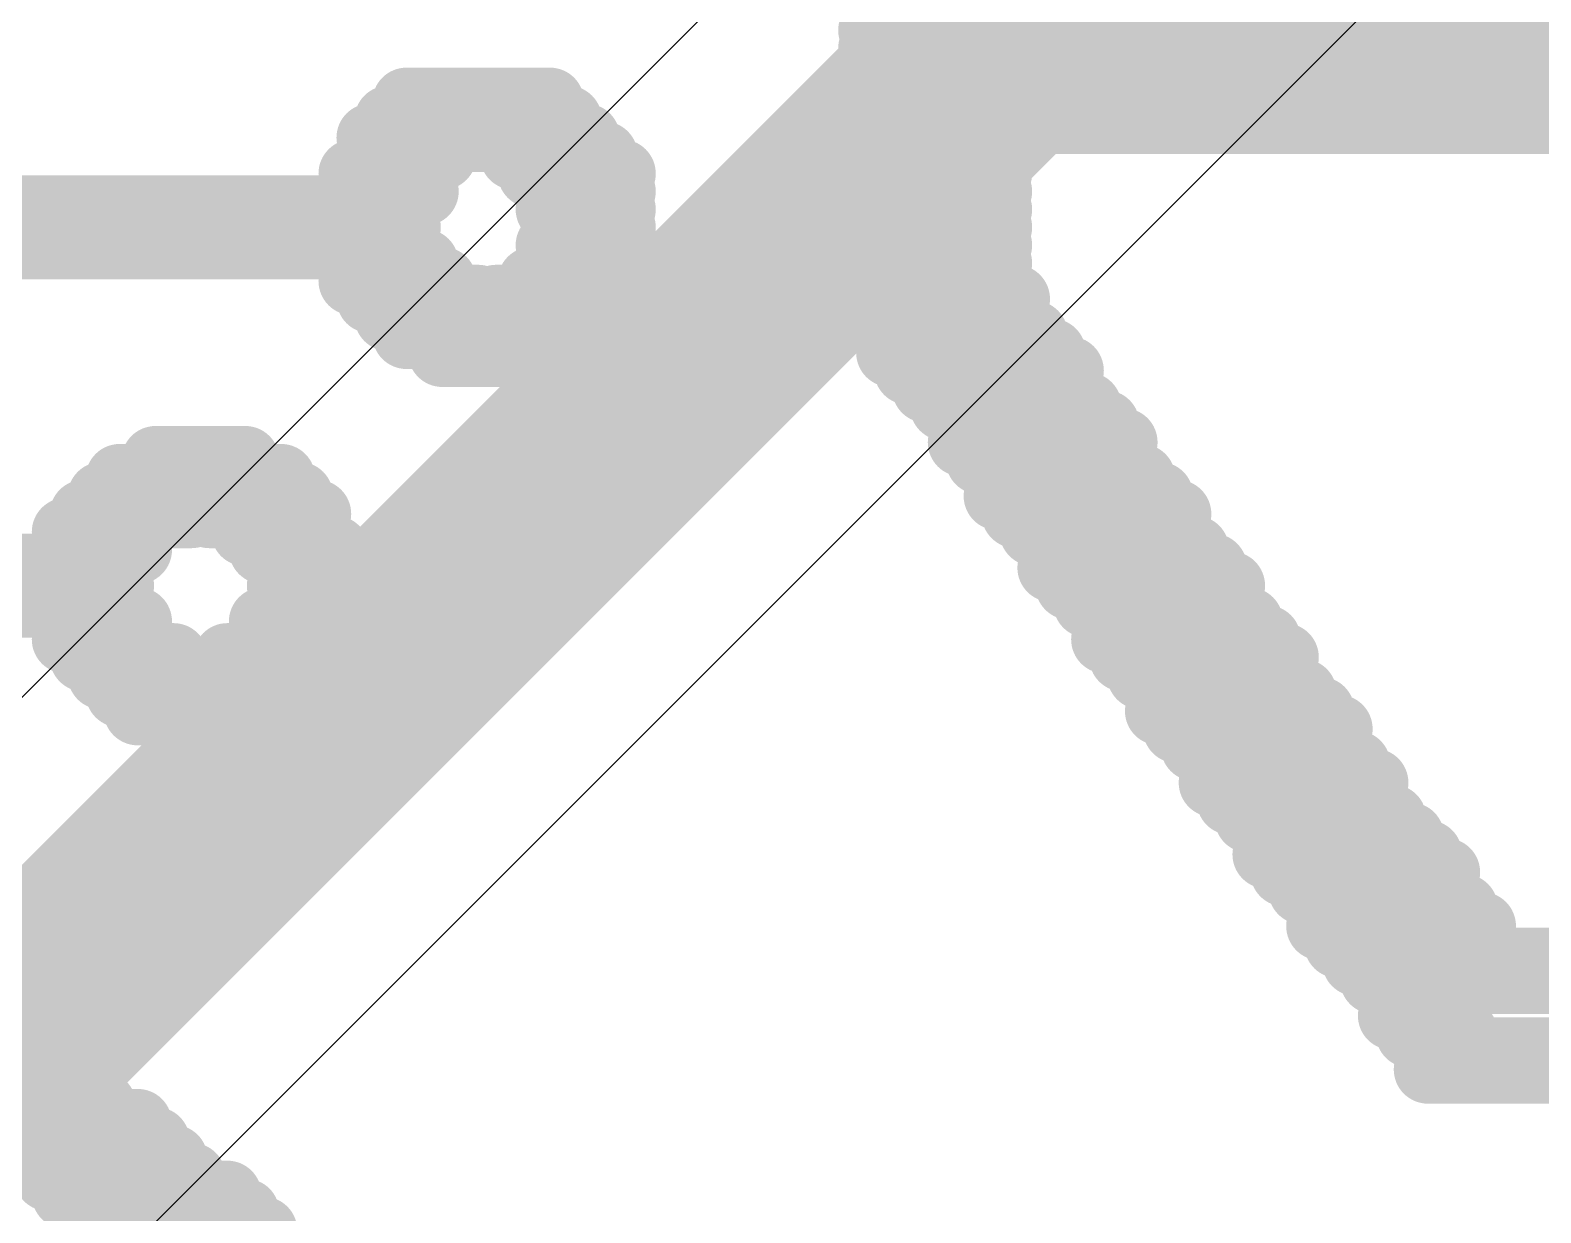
# Model space of a CAD drawing. Header units: inches. Extents: x -4 to 389, y 0 to 108.
# Drawn here: x 36.15 to 37.831, y 7.772 to 9.088 of the extents above; entities that cross this region are included whole.
import ezdxf

# ---------------------------------------------------------------- set-up
doc = ezdxf.new("R2010")
doc.units = ezdxf.units.IN
doc.layers.add('Bottom Overlay', color=54, linetype='Continuous')
doc.layers.add('Signal_1', color=16, linetype='Continuous')

msp = doc.modelspace()

# ---------------------------------------------------------------- linework, layer by layer
at = {"layer": 'Bottom Overlay'}
for points in [[(37.0876, 9.1077, 0.0762, 0.0762, 0), (37.1274, 9.1077, 0.0762, 0.0762, 0)], [(37.1673, 9.1077, 0.0762, 0.0762, 0), (38.0048, 9.1077, 0.0762, 0.0762, 0)], [(37.0876, 9.0877, 0.0762, 0.0762, 0), (37.1274, 9.0877, 0.0762, 0.0762, 0)], [(37.1673, 9.0877, 0.0762, 0.0762, 0), (38.0247, 9.0877, 0.0762, 0.0762, 0)], [(37.0876, 9.0678, 0.0762, 0.0762, 0), (37.1274, 9.0678, 0.0762, 0.0762, 0)], [(37.1673, 9.0678, 0.0762, 0.0762, 0), (38.0247, 9.0678, 0.0762, 0.0762, 0)], [(37.0876, 9.0479, 0.0762, 0.0762, 0), (37.1274, 9.0479, 0.0762, 0.0762, 0)], [(37.0876, 9.0279, 0.0762, 0.0762, 0), (37.1274, 9.0279, 0.0762, 0.0762, 0)], [(36.5691, 9.008, 0.0762, 0.0762, 0), (36.7286, 9.008, 0.0762, 0.0762, 0)], [(37.0876, 9.008, 0.0762, 0.0762, 0), (37.1274, 9.008, 0.0762, 0.0762, 0)], [(37.1873, 9.008, 0.0762, 0.0762, 0), (37.9649, 9.008, 0.0762, 0.0762, 0)], [(36.5492, 8.988, 0.0762, 0.0762, 0), (36.7486, 8.988, 0.0762, 0.0762, 0)], [(37.0876, 8.988, 0.0762, 0.0762, 0), (37.1274, 8.988, 0.0762, 0.0762, 0)], [(37.1873, 8.988, 0.0762, 0.0762, 0), (37.9649, 8.988, 0.0762, 0.0762, 0)], [(36.5292, 8.9681, 0.0762, 0.0762, 0), (36.7685, 8.9681, 0.0762, 0.0762, 0)], [(37.0876, 8.9681, 0.0762, 0.0762, 0), (37.1274, 8.9681, 0.0762, 0.0762, 0)], [(37.1873, 8.9681, 0.0762, 0.0762, 0), (37.2271, 8.9681, 0.0762, 0.0762, 0)], [(36.5292, 8.9482, 0.0762, 0.0762, 0), (36.609, 8.9482, 0.0762, 0.0762, 0)], [(36.6888, 8.9482, 0.0762, 0.0762, 0), (36.7885, 8.9482, 0.0762, 0.0762, 0)], [(37.0876, 8.9482, 0.0762, 0.0762, 0), (37.1274, 8.9482, 0.0762, 0.0762, 0)], [(37.1873, 8.9482, 0.0762, 0.0762, 0), (37.2271, 8.9482, 0.0762, 0.0762, 0)], [(36.5093, 8.9282, 0.0762, 0.0762, 0), (36.5891, 8.9282, 0.0762, 0.0762, 0)], [(36.7087, 8.9282, 0.0762, 0.0762, 0), (36.8084, 8.9282, 0.0762, 0.0762, 0)], [(37.0876, 8.9282, 0.0762, 0.0762, 0), (37.1274, 8.9282, 0.0762, 0.0762, 0)], [(37.1873, 8.9282, 0.0762, 0.0762, 0), (37.2271, 8.9282, 0.0762, 0.0762, 0)], [(36.5093, 8.9083, 0.0762, 0.0762, 0), (36.5891, 8.9083, 0.0762, 0.0762, 0)], [(36.7286, 8.9083, 0.0762, 0.0762, 0), (36.8084, 8.9083, 0.0762, 0.0762, 0)], [(37.0876, 8.9083, 0.0762, 0.0762, 0), (37.1274, 8.9083, 0.0762, 0.0762, 0)], [(37.1873, 8.9083, 0.0762, 0.0762, 0), (37.2271, 8.9083, 0.0762, 0.0762, 0)], [(35.4923, 8.8883, 0.0762, 0.0762, 0), (36.5691, 8.8883, 0.0762, 0.0762, 0)], [(36.7286, 8.8883, 0.0762, 0.0762, 0), (36.8084, 8.8883, 0.0762, 0.0762, 0)], [(37.0876, 8.8883, 0.0762, 0.0762, 0), (37.1274, 8.8883, 0.0762, 0.0762, 0)], [(37.1873, 8.8883, 0.0762, 0.0762, 0), (37.2271, 8.8883, 0.0762, 0.0762, 0)], [(35.4923, 8.8684, 0.0762, 0.0762, 0), (36.5691, 8.8684, 0.0762, 0.0762, 0)], [(36.7486, 8.8684, 0.0762, 0.0762, 0), (36.8084, 8.8684, 0.0762, 0.0762, 0)], [(37.0876, 8.8684, 0.0762, 0.0762, 0), (37.1274, 8.8684, 0.0762, 0.0762, 0)], [(37.1873, 8.8684, 0.0762, 0.0762, 0), (37.2271, 8.8684, 0.0762, 0.0762, 0)], [(35.4923, 8.8485, 0.0762, 0.0762, 0), (36.5691, 8.8485, 0.0762, 0.0762, 0)], [(36.7286, 8.8485, 0.0762, 0.0762, 0), (36.8084, 8.8485, 0.0762, 0.0762, 0)], [(37.0876, 8.8485, 0.0762, 0.0762, 0), (37.1274, 8.8485, 0.0762, 0.0762, 0)], [(37.1873, 8.8485, 0.0762, 0.0762, 0), (37.2271, 8.8485, 0.0762, 0.0762, 0)], [(36.5093, 8.8285, 0.0762, 0.0762, 0), (36.5891, 8.8285, 0.0762, 0.0762, 0)], [(36.7286, 8.8285, 0.0762, 0.0762, 0), (36.8084, 8.8285, 0.0762, 0.0762, 0)], [(37.0876, 8.8285, 0.0762, 0.0762, 0), (37.1274, 8.8285, 0.0762, 0.0762, 0)], [(37.1873, 8.8285, 0.0762, 0.0762, 0), (37.2271, 8.8285, 0.0762, 0.0762, 0)], [(36.5093, 8.8086, 0.0762, 0.0762, 0), (36.609, 8.8086, 0.0762, 0.0762, 0)], [(36.7087, 8.8086, 0.0762, 0.0762, 0), (36.7885, 8.8086, 0.0762, 0.0762, 0)], [(37.0876, 8.8086, 0.0762, 0.0762, 0), (37.1274, 8.8086, 0.0762, 0.0762, 0)], [(37.1873, 8.8086, 0.0762, 0.0762, 0), (37.2271, 8.8086, 0.0762, 0.0762, 0)], [(36.5292, 8.7886, 0.0762, 0.0762, 0), (36.6489, 8.7886, 0.0762, 0.0762, 0)], [(36.6688, 8.7886, 0.0762, 0.0762, 0), (36.7885, 8.7886, 0.0762, 0.0762, 0)], [(37.0876, 8.7886, 0.0762, 0.0762, 0), (37.1274, 8.7886, 0.0762, 0.0762, 0)], [(37.1873, 8.7886, 0.0762, 0.0762, 0), (37.2471, 8.7886, 0.0762, 0.0762, 0)], [(36.5492, 8.7687, 0.0762, 0.0762, 0), (36.7685, 8.7687, 0.0762, 0.0762, 0)], [(37.0876, 8.7687, 0.0762, 0.0762, 0), (37.1474, 8.7687, 0.0762, 0.0762, 0)], [(37.1873, 8.7687, 0.0762, 0.0762, 0), (37.2471, 8.7687, 0.0762, 0.0762, 0)], [(36.5691, 8.7488, 0.0762, 0.0762, 0), (36.7486, 8.7488, 0.0762, 0.0762, 0)], [(37.1075, 8.7488, 0.0762, 0.0762, 0), (37.1673, 8.7488, 0.0762, 0.0762, 0)], [(37.2072, 8.7488, 0.0762, 0.0762, 0), (37.267, 8.7488, 0.0762, 0.0762, 0)], [(36.609, 8.7288, 0.0762, 0.0762, 0), (36.7087, 8.7288, 0.0762, 0.0762, 0)], [(37.1075, 8.7288, 0.0762, 0.0762, 0), (37.1673, 8.7288, 0.0762, 0.0762, 0)], [(37.2271, 8.7288, 0.0762, 0.0762, 0), (37.287, 8.7288, 0.0762, 0.0762, 0)], [(37.1274, 8.7089, 0.0762, 0.0762, 0), (37.1873, 8.7089, 0.0762, 0.0762, 0)], [(37.2471, 8.7089, 0.0762, 0.0762, 0), (37.3069, 8.7089, 0.0762, 0.0762, 0)], [(37.1474, 8.6889, 0.0762, 0.0762, 0), (37.2072, 8.6889, 0.0762, 0.0762, 0)], [(37.2471, 8.6889, 0.0762, 0.0762, 0), (37.3069, 8.6889, 0.0762, 0.0762, 0)], [(37.1673, 8.669, 0.0762, 0.0762, 0), (37.2271, 8.669, 0.0762, 0.0762, 0)], [(37.267, 8.669, 0.0762, 0.0762, 0), (37.3268, 8.669, 0.0762, 0.0762, 0)], [(37.1873, 8.6491, 0.0762, 0.0762, 0), (37.2271, 8.6491, 0.0762, 0.0762, 0)], [(37.287, 8.6491, 0.0762, 0.0762, 0), (37.3468, 8.6491, 0.0762, 0.0762, 0)], [(37.1873, 8.6291, 0.0762, 0.0762, 0), (37.2471, 8.6291, 0.0762, 0.0762, 0)], [(37.3069, 8.6291, 0.0762, 0.0762, 0), (37.3667, 8.6291, 0.0762, 0.0762, 0)], [(36.29, 8.6092, 0.0762, 0.0762, 0), (36.3897, 8.6092, 0.0762, 0.0762, 0)], [(37.2072, 8.6092, 0.0762, 0.0762, 0), (37.267, 8.6092, 0.0762, 0.0762, 0)], [(37.3268, 8.6092, 0.0762, 0.0762, 0), (37.3667, 8.6092, 0.0762, 0.0762, 0)], [(36.2501, 8.5892, 0.0762, 0.0762, 0), (36.4295, 8.5892, 0.0762, 0.0762, 0)], [(37.2271, 8.5892, 0.0762, 0.0762, 0), (37.287, 8.5892, 0.0762, 0.0762, 0)], [(37.3268, 8.5892, 0.0762, 0.0762, 0), (37.3867, 8.5892, 0.0762, 0.0762, 0)], [(36.2301, 8.5693, 0.0762, 0.0762, 0), (36.4495, 8.5693, 0.0762, 0.0762, 0)], [(37.2271, 8.5693, 0.0762, 0.0762, 0), (37.287, 8.5693, 0.0762, 0.0762, 0)], [(37.3468, 8.5693, 0.0762, 0.0762, 0), (37.4066, 8.5693, 0.0762, 0.0762, 0)], [(36.2102, 8.5494, 0.0762, 0.0762, 0), (36.3298, 8.5494, 0.0762, 0.0762, 0)], [(36.3498, 8.5494, 0.0762, 0.0762, 0), (36.4694, 8.5494, 0.0762, 0.0762, 0)], [(37.2471, 8.5494, 0.0762, 0.0762, 0), (37.3069, 8.5494, 0.0762, 0.0762, 0)], [(37.3667, 8.5494, 0.0762, 0.0762, 0), (37.4265, 8.5494, 0.0762, 0.0762, 0)], [(36.1903, 8.5294, 0.0762, 0.0762, 0), (36.27, 8.5294, 0.0762, 0.0762, 0)], [(36.3897, 8.5294, 0.0762, 0.0762, 0), (36.4694, 8.5294, 0.0762, 0.0762, 0)], [(37.267, 8.5294, 0.0762, 0.0762, 0), (37.3268, 8.5294, 0.0762, 0.0762, 0)], [(37.3667, 8.5294, 0.0762, 0.0762, 0), (37.4265, 8.5294, 0.0762, 0.0762, 0)], [(36.1903, 8.5095, 0.0762, 0.0762, 0), (36.27, 8.5095, 0.0762, 0.0762, 0)], [(36.4096, 8.5095, 0.0762, 0.0762, 0), (36.4894, 8.5095, 0.0762, 0.0762, 0)], [(37.287, 8.5095, 0.0762, 0.0762, 0), (37.3468, 8.5095, 0.0762, 0.0762, 0)], [(37.3867, 8.5095, 0.0762, 0.0762, 0), (37.4465, 8.5095, 0.0762, 0.0762, 0)], [(35.8712, 8.4895, 0.0762, 0.0762, 0), (36.2501, 8.4895, 0.0762, 0.0762, 0)], [(36.4295, 8.4895, 0.0762, 0.0762, 0), (36.4894, 8.4895, 0.0762, 0.0762, 0)], [(37.287, 8.4895, 0.0762, 0.0762, 0), (37.3468, 8.4895, 0.0762, 0.0762, 0)], [(37.4066, 8.4895, 0.0762, 0.0762, 0), (37.4664, 8.4895, 0.0762, 0.0762, 0)], [(35.8712, 8.4696, 0.0762, 0.0762, 0), (36.2501, 8.4696, 0.0762, 0.0762, 0)], [(36.4295, 8.4696, 0.0762, 0.0762, 0), (36.4894, 8.4696, 0.0762, 0.0762, 0)], [(37.3069, 8.4696, 0.0762, 0.0762, 0), (37.3667, 8.4696, 0.0762, 0.0762, 0)], [(37.4066, 8.4696, 0.0762, 0.0762, 0), (37.4864, 8.4696, 0.0762, 0.0762, 0)], [(35.8712, 8.4497, 0.0762, 0.0762, 0), (36.2501, 8.4497, 0.0762, 0.0762, 0)], [(36.4295, 8.4497, 0.0762, 0.0762, 0), (36.4894, 8.4497, 0.0762, 0.0762, 0)], [(37.3268, 8.4497, 0.0762, 0.0762, 0), (37.3867, 8.4497, 0.0762, 0.0762, 0)], [(37.4265, 8.4497, 0.0762, 0.0762, 0), (37.4864, 8.4497, 0.0762, 0.0762, 0)], [(36.1903, 8.4297, 0.0762, 0.0762, 0), (36.27, 8.4297, 0.0762, 0.0762, 0)], [(36.4096, 8.4297, 0.0762, 0.0762, 0), (36.4894, 8.4297, 0.0762, 0.0762, 0)], [(37.3468, 8.4297, 0.0762, 0.0762, 0), (37.4066, 8.4297, 0.0762, 0.0762, 0)], [(37.4465, 8.4297, 0.0762, 0.0762, 0), (37.5063, 8.4297, 0.0762, 0.0762, 0)], [(36.1903, 8.4098, 0.0762, 0.0762, 0), (36.27, 8.4098, 0.0762, 0.0762, 0)], [(36.4096, 8.4098, 0.0762, 0.0762, 0), (36.4894, 8.4098, 0.0762, 0.0762, 0)], [(37.3468, 8.4098, 0.0762, 0.0762, 0), (37.4066, 8.4098, 0.0762, 0.0762, 0)], [(37.4664, 8.4098, 0.0762, 0.0762, 0), (37.5262, 8.4098, 0.0762, 0.0762, 0)], [(36.2102, 8.3898, 0.0762, 0.0762, 0), (36.3099, 8.3898, 0.0762, 0.0762, 0)], [(36.3697, 8.3898, 0.0762, 0.0762, 0), (36.4694, 8.3898, 0.0762, 0.0762, 0)], [(37.3667, 8.3898, 0.0762, 0.0762, 0), (37.4265, 8.3898, 0.0762, 0.0762, 0)], [(37.4864, 8.3898, 0.0762, 0.0762, 0), (37.5462, 8.3898, 0.0762, 0.0762, 0)], [(36.2301, 8.3699, 0.0762, 0.0762, 0), (36.4495, 8.3699, 0.0762, 0.0762, 0)], [(37.3867, 8.3699, 0.0762, 0.0762, 0), (37.4465, 8.3699, 0.0762, 0.0762, 0)], [(37.4864, 8.3699, 0.0762, 0.0762, 0), (37.5462, 8.3699, 0.0762, 0.0762, 0)], [(36.2501, 8.35, 0.0762, 0.0762, 0), (36.4295, 8.35, 0.0762, 0.0762, 0)], [(37.4066, 8.35, 0.0762, 0.0762, 0), (37.4664, 8.35, 0.0762, 0.0762, 0)], [(37.5063, 8.35, 0.0762, 0.0762, 0), (37.5661, 8.35, 0.0762, 0.0762, 0)], [(36.27, 8.33, 0.0762, 0.0762, 0), (36.4096, 8.33, 0.0762, 0.0762, 0)], [(37.4066, 8.33, 0.0762, 0.0762, 0), (37.4664, 8.33, 0.0762, 0.0762, 0)], [(37.5262, 8.33, 0.0762, 0.0762, 0), (37.5861, 8.33, 0.0762, 0.0762, 0)], [(37.4265, 8.3101, 0.0762, 0.0762, 0), (37.4864, 8.3101, 0.0762, 0.0762, 0)], [(37.5262, 8.3101, 0.0762, 0.0762, 0), (37.606, 8.3101, 0.0762, 0.0762, 0)], [(37.4465, 8.2901, 0.0762, 0.0762, 0), (37.5063, 8.2901, 0.0762, 0.0762, 0)], [(37.5462, 8.2901, 0.0762, 0.0762, 0), (37.606, 8.2901, 0.0762, 0.0762, 0)], [(37.4664, 8.2702, 0.0762, 0.0762, 0), (37.5262, 8.2702, 0.0762, 0.0762, 0)], [(37.5661, 8.2702, 0.0762, 0.0762, 0), (37.6259, 8.2702, 0.0762, 0.0762, 0)], [(37.4664, 8.2503, 0.0762, 0.0762, 0), (37.5262, 8.2503, 0.0762, 0.0762, 0)], [(37.5861, 8.2503, 0.0762, 0.0762, 0), (37.6459, 8.2503, 0.0762, 0.0762, 0)], [(37.4864, 8.2303, 0.0762, 0.0762, 0), (37.5462, 8.2303, 0.0762, 0.0762, 0)], [(37.606, 8.2303, 0.0762, 0.0762, 0), (37.6459, 8.2303, 0.0762, 0.0762, 0)], [(37.5063, 8.2104, 0.0762, 0.0762, 0), (37.5661, 8.2104, 0.0762, 0.0762, 0)], [(37.606, 8.2104, 0.0762, 0.0762, 0), (37.6658, 8.2104, 0.0762, 0.0762, 0)], [(37.5262, 8.1904, 0.0762, 0.0762, 0), (37.5861, 8.1904, 0.0762, 0.0762, 0)], [(37.6259, 8.1904, 0.0762, 0.0762, 0), (37.6858, 8.1904, 0.0762, 0.0762, 0)], [(37.5262, 8.1705, 0.0762, 0.0762, 0), (37.5861, 8.1705, 0.0762, 0.0762, 0)], [(37.6459, 8.1705, 0.0762, 0.0762, 0), (37.7057, 8.1705, 0.0762, 0.0762, 0)], [(37.5462, 8.1506, 0.0762, 0.0762, 0), (37.606, 8.1506, 0.0762, 0.0762, 0)], [(37.6658, 8.1506, 0.0762, 0.0762, 0), (37.7256, 8.1506, 0.0762, 0.0762, 0)], [(37.5661, 8.1306, 0.0762, 0.0762, 0), (37.6259, 8.1306, 0.0762, 0.0762, 0)], [(37.6658, 8.1306, 0.0762, 0.0762, 0), (37.7256, 8.1306, 0.0762, 0.0762, 0)], [(37.5861, 8.1107, 0.0762, 0.0762, 0), (37.6459, 8.1107, 0.0762, 0.0762, 0)], [(37.6858, 8.1107, 0.0762, 0.0762, 0), (37.7456, 8.1107, 0.0762, 0.0762, 0)], [(37.5861, 8.0907, 0.0762, 0.0762, 0), (37.6459, 8.0907, 0.0762, 0.0762, 0)], [(37.7057, 8.0907, 0.0762, 0.0762, 0), (37.7655, 8.0907, 0.0762, 0.0762, 0)], [(37.606, 8.0708, 0.0762, 0.0762, 0), (37.6658, 8.0708, 0.0762, 0.0762, 0)], [(37.7256, 8.0708, 0.0762, 0.0762, 0), (37.7655, 8.0708, 0.0762, 0.0762, 0)], [(37.6259, 8.0509, 0.0762, 0.0762, 0), (37.6858, 8.0509, 0.0762, 0.0762, 0)], [(37.7256, 8.0509, 0.0762, 0.0762, 0), (38.1045, 8.0509, 0.0762, 0.0762, 0)], [(37.6459, 8.0309, 0.0762, 0.0762, 0), (37.6858, 8.0309, 0.0762, 0.0762, 0)], [(37.7456, 8.0309, 0.0762, 0.0762, 0), (38.0646, 8.0309, 0.0762, 0.0762, 0)], [(37.6658, 8.011, 0.0762, 0.0762, 0), (37.7057, 8.011, 0.0762, 0.0762, 0)], [(37.6658, 7.991, 0.0762, 0.0762, 0), (37.7256, 7.991, 0.0762, 0.0762, 0)], [(35.9909, 7.9711, 0.0762, 0.0762, 0), (36.1304, 7.9711, 0.0762, 0.0762, 0)], [(37.6858, 7.9711, 0.0762, 0.0762, 0), (37.7456, 7.9711, 0.0762, 0.0762, 0)], [(36.0108, 7.9511, 0.0762, 0.0762, 0), (36.1504, 7.9511, 0.0762, 0.0762, 0)], [(37.7057, 7.9511, 0.0762, 0.0762, 0), (38.0447, 7.9511, 0.0762, 0.0762, 0)], [(36.0307, 7.9312, 0.0762, 0.0762, 0), (36.1903, 7.9312, 0.0762, 0.0762, 0)], [(37.7057, 7.9312, 0.0762, 0.0762, 0), (38.0646, 7.9312, 0.0762, 0.0762, 0)], [(36.0507, 7.9113, 0.0762, 0.0762, 0), (36.2102, 7.9113, 0.0762, 0.0762, 0)], [(36.0706, 7.8913, 0.0762, 0.0762, 0), (36.2301, 7.8913, 0.0762, 0.0762, 0)], [(36.1105, 7.8714, 0.0762, 0.0762, 0), (36.27, 7.8714, 0.0762, 0.0762, 0)], [(36.1304, 7.8514, 0.0762, 0.0762, 0), (36.29, 7.8514, 0.0762, 0.0762, 0)], [(36.1504, 7.8315, 0.0762, 0.0762, 0), (36.3099, 7.8315, 0.0762, 0.0762, 0)], [(36.1703, 7.8116, 0.0762, 0.0762, 0), (36.3298, 7.8116, 0.0762, 0.0762, 0)], [(36.1903, 7.7916, 0.0762, 0.0762, 0), (36.3697, 7.7916, 0.0762, 0.0762, 0)], [(36.2102, 7.7717, 0.0762, 0.0762, 0), (36.3897, 7.7717, 0.0762, 0.0762, 0)], [(36.2301, 7.7517, 0.0762, 0.0762, 0), (36.4096, 7.7517, 0.0762, 0.0762, 0)]]:
    msp.add_lwpolyline(points, format="xyseb", dxfattribs=at)
for points in [[(37.0685, 9.1077, 0.0381, 0.0381, 1), (37.1066, 9.1077, 0.0381, 0.0381, 1)], [(37.1084, 9.1077, 0.0381, 0.0381, 1), (37.1465, 9.1077, 0.0381, 0.0381, 1)], [(37.1483, 9.1077, 0.0381, 0.0381, 1), (37.1864, 9.1077, 0.0381, 0.0381, 1)], [(37.0685, 9.0877, 0.0381, 0.0381, 1), (37.1066, 9.0877, 0.0381, 0.0381, 1)], [(37.1084, 9.0877, 0.0381, 0.0381, 1), (37.1465, 9.0877, 0.0381, 0.0381, 1)], [(37.1483, 9.0877, 0.0381, 0.0381, 1), (37.1864, 9.0877, 0.0381, 0.0381, 1)], [(37.0685, 9.0678, 0.0381, 0.0381, 1), (37.1066, 9.0678, 0.0381, 0.0381, 1)], [(37.1084, 9.0678, 0.0381, 0.0381, 1), (37.1465, 9.0678, 0.0381, 0.0381, 1)], [(37.1483, 9.0678, 0.0381, 0.0381, 1), (37.1864, 9.0678, 0.0381, 0.0381, 1)], [(37.0685, 9.0479, 0.0381, 0.0381, 1), (37.1066, 9.0479, 0.0381, 0.0381, 1)], [(37.1084, 9.0479, 0.0381, 0.0381, 1), (37.1465, 9.0479, 0.0381, 0.0381, 1)], [(37.0685, 9.0279, 0.0381, 0.0381, 1), (37.1066, 9.0279, 0.0381, 0.0381, 1)], [(37.1084, 9.0279, 0.0381, 0.0381, 1), (37.1465, 9.0279, 0.0381, 0.0381, 1)], [(36.5501, 9.008, 0.0381, 0.0381, 1), (36.5882, 9.008, 0.0381, 0.0381, 1)], [(36.7096, 9.008, 0.0381, 0.0381, 1), (36.7477, 9.008, 0.0381, 0.0381, 1)], [(37.0685, 9.008, 0.0381, 0.0381, 1), (37.1066, 9.008, 0.0381, 0.0381, 1)], [(37.1084, 9.008, 0.0381, 0.0381, 1), (37.1465, 9.008, 0.0381, 0.0381, 1)], [(37.1682, 9.008, 0.0381, 0.0381, 1), (37.2063, 9.008, 0.0381, 0.0381, 1)], [(36.5301, 8.988, 0.0381, 0.0381, 1), (36.5682, 8.988, 0.0381, 0.0381, 1)], [(36.7295, 8.988, 0.0381, 0.0381, 1), (36.7676, 8.988, 0.0381, 0.0381, 1)], [(37.0685, 8.988, 0.0381, 0.0381, 1), (37.1066, 8.988, 0.0381, 0.0381, 1)], [(37.1084, 8.988, 0.0381, 0.0381, 1), (37.1465, 8.988, 0.0381, 0.0381, 1)], [(37.1682, 8.988, 0.0381, 0.0381, 1), (37.2063, 8.988, 0.0381, 0.0381, 1)], [(36.5102, 8.9681, 0.0381, 0.0381, 1), (36.5483, 8.9681, 0.0381, 0.0381, 1)], [(36.7495, 8.9681, 0.0381, 0.0381, 1), (36.7876, 8.9681, 0.0381, 0.0381, 1)], [(37.0685, 8.9681, 0.0381, 0.0381, 1), (37.1066, 8.9681, 0.0381, 0.0381, 1)], [(37.1084, 8.9681, 0.0381, 0.0381, 1), (37.1465, 8.9681, 0.0381, 0.0381, 1)], [(37.1682, 8.9681, 0.0381, 0.0381, 1), (37.2063, 8.9681, 0.0381, 0.0381, 1)], [(37.2081, 8.9681, 0.0381, 0.0381, 1), (37.2462, 8.9681, 0.0381, 0.0381, 1)], [(36.5102, 8.9482, 0.0381, 0.0381, 1), (36.5483, 8.9482, 0.0381, 0.0381, 1)], [(36.5899, 8.9482, 0.0381, 0.0381, 1), (36.628, 8.9482, 0.0381, 0.0381, 1)], [(36.6697, 8.9482, 0.0381, 0.0381, 1), (36.7078, 8.9482, 0.0381, 0.0381, 1)], [(36.7694, 8.9482, 0.0381, 0.0381, 1), (36.8075, 8.9482, 0.0381, 0.0381, 1)], [(37.0685, 8.9482, 0.0381, 0.0381, 1), (37.1066, 8.9482, 0.0381, 0.0381, 1)], [(37.1084, 8.9482, 0.0381, 0.0381, 1), (37.1465, 8.9482, 0.0381, 0.0381, 1)], [(37.1682, 8.9482, 0.0381, 0.0381, 1), (37.2063, 8.9482, 0.0381, 0.0381, 1)], [(37.2081, 8.9482, 0.0381, 0.0381, 1), (37.2462, 8.9482, 0.0381, 0.0381, 1)], [(36.4902, 8.9282, 0.0381, 0.0381, 1), (36.5283, 8.9282, 0.0381, 0.0381, 1)], [(36.57, 8.9282, 0.0381, 0.0381, 1), (36.6081, 8.9282, 0.0381, 0.0381, 1)], [(36.6896, 8.9282, 0.0381, 0.0381, 1), (36.7277, 8.9282, 0.0381, 0.0381, 1)], [(36.7893, 8.9282, 0.0381, 0.0381, 1), (36.8274, 8.9282, 0.0381, 0.0381, 1)], [(37.0685, 8.9282, 0.0381, 0.0381, 1), (37.1066, 8.9282, 0.0381, 0.0381, 1)], [(37.1084, 8.9282, 0.0381, 0.0381, 1), (37.1465, 8.9282, 0.0381, 0.0381, 1)], [(37.1682, 8.9282, 0.0381, 0.0381, 1), (37.2063, 8.9282, 0.0381, 0.0381, 1)], [(37.2081, 8.9282, 0.0381, 0.0381, 1), (37.2462, 8.9282, 0.0381, 0.0381, 1)], [(36.4902, 8.9083, 0.0381, 0.0381, 1), (36.5283, 8.9083, 0.0381, 0.0381, 1)], [(36.57, 8.9083, 0.0381, 0.0381, 1), (36.6081, 8.9083, 0.0381, 0.0381, 1)], [(36.7096, 8.9083, 0.0381, 0.0381, 1), (36.7477, 8.9083, 0.0381, 0.0381, 1)], [(36.7893, 8.9083, 0.0381, 0.0381, 1), (36.8274, 8.9083, 0.0381, 0.0381, 1)], [(37.0685, 8.9083, 0.0381, 0.0381, 1), (37.1066, 8.9083, 0.0381, 0.0381, 1)], [(37.1084, 8.9083, 0.0381, 0.0381, 1), (37.1465, 8.9083, 0.0381, 0.0381, 1)], [(37.1682, 8.9083, 0.0381, 0.0381, 1), (37.2063, 8.9083, 0.0381, 0.0381, 1)], [(37.2081, 8.9083, 0.0381, 0.0381, 1), (37.2462, 8.9083, 0.0381, 0.0381, 1)], [(36.5501, 8.8883, 0.0381, 0.0381, 1), (36.5882, 8.8883, 0.0381, 0.0381, 1)], [(36.7096, 8.8883, 0.0381, 0.0381, 1), (36.7477, 8.8883, 0.0381, 0.0381, 1)], [(36.7893, 8.8883, 0.0381, 0.0381, 1), (36.8274, 8.8883, 0.0381, 0.0381, 1)], [(37.0685, 8.8883, 0.0381, 0.0381, 1), (37.1066, 8.8883, 0.0381, 0.0381, 1)], [(37.1084, 8.8883, 0.0381, 0.0381, 1), (37.1465, 8.8883, 0.0381, 0.0381, 1)], [(37.1682, 8.8883, 0.0381, 0.0381, 1), (37.2063, 8.8883, 0.0381, 0.0381, 1)], [(37.2081, 8.8883, 0.0381, 0.0381, 1), (37.2462, 8.8883, 0.0381, 0.0381, 1)], [(36.5501, 8.8684, 0.0381, 0.0381, 1), (36.5882, 8.8684, 0.0381, 0.0381, 1)], [(36.7295, 8.8684, 0.0381, 0.0381, 1), (36.7676, 8.8684, 0.0381, 0.0381, 1)], [(36.7893, 8.8684, 0.0381, 0.0381, 1), (36.8274, 8.8684, 0.0381, 0.0381, 1)], [(37.0685, 8.8684, 0.0381, 0.0381, 1), (37.1066, 8.8684, 0.0381, 0.0381, 1)], [(37.1084, 8.8684, 0.0381, 0.0381, 1), (37.1465, 8.8684, 0.0381, 0.0381, 1)], [(37.1682, 8.8684, 0.0381, 0.0381, 1), (37.2063, 8.8684, 0.0381, 0.0381, 1)], [(37.2081, 8.8684, 0.0381, 0.0381, 1), (37.2462, 8.8684, 0.0381, 0.0381, 1)], [(36.5501, 8.8485, 0.0381, 0.0381, 1), (36.5882, 8.8485, 0.0381, 0.0381, 1)], [(36.7096, 8.8485, 0.0381, 0.0381, 1), (36.7477, 8.8485, 0.0381, 0.0381, 1)], [(36.7893, 8.8485, 0.0381, 0.0381, 1), (36.8274, 8.8485, 0.0381, 0.0381, 1)], [(37.0685, 8.8485, 0.0381, 0.0381, 1), (37.1066, 8.8485, 0.0381, 0.0381, 1)], [(37.1084, 8.8485, 0.0381, 0.0381, 1), (37.1465, 8.8485, 0.0381, 0.0381, 1)], [(37.1682, 8.8485, 0.0381, 0.0381, 1), (37.2063, 8.8485, 0.0381, 0.0381, 1)], [(37.2081, 8.8485, 0.0381, 0.0381, 1), (37.2462, 8.8485, 0.0381, 0.0381, 1)], [(36.4902, 8.8285, 0.0381, 0.0381, 1), (36.5283, 8.8285, 0.0381, 0.0381, 1)], [(36.57, 8.8285, 0.0381, 0.0381, 1), (36.6081, 8.8285, 0.0381, 0.0381, 1)], [(36.7096, 8.8285, 0.0381, 0.0381, 1), (36.7477, 8.8285, 0.0381, 0.0381, 1)], [(36.7893, 8.8285, 0.0381, 0.0381, 1), (36.8274, 8.8285, 0.0381, 0.0381, 1)], [(37.0685, 8.8285, 0.0381, 0.0381, 1), (37.1066, 8.8285, 0.0381, 0.0381, 1)], [(37.1084, 8.8285, 0.0381, 0.0381, 1), (37.1465, 8.8285, 0.0381, 0.0381, 1)], [(37.1682, 8.8285, 0.0381, 0.0381, 1), (37.2063, 8.8285, 0.0381, 0.0381, 1)], [(37.2081, 8.8285, 0.0381, 0.0381, 1), (37.2462, 8.8285, 0.0381, 0.0381, 1)], [(36.4902, 8.8086, 0.0381, 0.0381, 1), (36.5283, 8.8086, 0.0381, 0.0381, 1)], [(36.5899, 8.8086, 0.0381, 0.0381, 1), (36.628, 8.8086, 0.0381, 0.0381, 1)], [(36.6896, 8.8086, 0.0381, 0.0381, 1), (36.7277, 8.8086, 0.0381, 0.0381, 1)], [(36.7694, 8.8086, 0.0381, 0.0381, 1), (36.8075, 8.8086, 0.0381, 0.0381, 1)], [(37.0685, 8.8086, 0.0381, 0.0381, 1), (37.1066, 8.8086, 0.0381, 0.0381, 1)], [(37.1084, 8.8086, 0.0381, 0.0381, 1), (37.1465, 8.8086, 0.0381, 0.0381, 1)], [(37.1682, 8.8086, 0.0381, 0.0381, 1), (37.2063, 8.8086, 0.0381, 0.0381, 1)], [(37.2081, 8.8086, 0.0381, 0.0381, 1), (37.2462, 8.8086, 0.0381, 0.0381, 1)], [(36.5102, 8.7886, 0.0381, 0.0381, 1), (36.5483, 8.7886, 0.0381, 0.0381, 1)], [(36.6298, 8.7886, 0.0381, 0.0381, 1), (36.6679, 8.7886, 0.0381, 0.0381, 1)], [(36.6498, 8.7886, 0.0381, 0.0381, 1), (36.6879, 8.7886, 0.0381, 0.0381, 1)], [(36.7694, 8.7886, 0.0381, 0.0381, 1), (36.8075, 8.7886, 0.0381, 0.0381, 1)], [(37.0685, 8.7886, 0.0381, 0.0381, 1), (37.1066, 8.7886, 0.0381, 0.0381, 1)], [(37.1084, 8.7886, 0.0381, 0.0381, 1), (37.1465, 8.7886, 0.0381, 0.0381, 1)], [(37.1682, 8.7886, 0.0381, 0.0381, 1), (37.2063, 8.7886, 0.0381, 0.0381, 1)], [(37.228, 8.7886, 0.0381, 0.0381, 1), (37.2661, 8.7886, 0.0381, 0.0381, 1)], [(36.5301, 8.7687, 0.0381, 0.0381, 1), (36.5682, 8.7687, 0.0381, 0.0381, 1)], [(36.7495, 8.7687, 0.0381, 0.0381, 1), (36.7876, 8.7687, 0.0381, 0.0381, 1)], [(37.0685, 8.7687, 0.0381, 0.0381, 1), (37.1066, 8.7687, 0.0381, 0.0381, 1)], [(37.1283, 8.7687, 0.0381, 0.0381, 1), (37.1664, 8.7687, 0.0381, 0.0381, 1)], [(37.1682, 8.7687, 0.0381, 0.0381, 1), (37.2063, 8.7687, 0.0381, 0.0381, 1)], [(37.228, 8.7687, 0.0381, 0.0381, 1), (37.2661, 8.7687, 0.0381, 0.0381, 1)], [(36.5501, 8.7488, 0.0381, 0.0381, 1), (36.5882, 8.7488, 0.0381, 0.0381, 1)], [(36.7295, 8.7488, 0.0381, 0.0381, 1), (36.7676, 8.7488, 0.0381, 0.0381, 1)], [(37.0885, 8.7488, 0.0381, 0.0381, 1), (37.1266, 8.7488, 0.0381, 0.0381, 1)], [(37.1483, 8.7488, 0.0381, 0.0381, 1), (37.1864, 8.7488, 0.0381, 0.0381, 1)], [(37.1882, 8.7488, 0.0381, 0.0381, 1), (37.2263, 8.7488, 0.0381, 0.0381, 1)], [(37.248, 8.7488, 0.0381, 0.0381, 1), (37.2861, 8.7488, 0.0381, 0.0381, 1)], [(36.5899, 8.7288, 0.0381, 0.0381, 1), (36.628, 8.7288, 0.0381, 0.0381, 1)], [(36.6896, 8.7288, 0.0381, 0.0381, 1), (36.7277, 8.7288, 0.0381, 0.0381, 1)], [(37.0885, 8.7288, 0.0381, 0.0381, 1), (37.1266, 8.7288, 0.0381, 0.0381, 1)], [(37.1483, 8.7288, 0.0381, 0.0381, 1), (37.1864, 8.7288, 0.0381, 0.0381, 1)], [(37.2081, 8.7288, 0.0381, 0.0381, 1), (37.2462, 8.7288, 0.0381, 0.0381, 1)], [(37.2679, 8.7288, 0.0381, 0.0381, 1), (37.306, 8.7288, 0.0381, 0.0381, 1)], [(37.1084, 8.7089, 0.0381, 0.0381, 1), (37.1465, 8.7089, 0.0381, 0.0381, 1)], [(37.1682, 8.7089, 0.0381, 0.0381, 1), (37.2063, 8.7089, 0.0381, 0.0381, 1)], [(37.228, 8.7089, 0.0381, 0.0381, 1), (37.2661, 8.7089, 0.0381, 0.0381, 1)], [(37.2879, 8.7089, 0.0381, 0.0381, 1), (37.326, 8.7089, 0.0381, 0.0381, 1)], [(37.1283, 8.6889, 0.0381, 0.0381, 1), (37.1664, 8.6889, 0.0381, 0.0381, 1)], [(37.1882, 8.6889, 0.0381, 0.0381, 1), (37.2263, 8.6889, 0.0381, 0.0381, 1)], [(37.228, 8.6889, 0.0381, 0.0381, 1), (37.2661, 8.6889, 0.0381, 0.0381, 1)], [(37.2879, 8.6889, 0.0381, 0.0381, 1), (37.326, 8.6889, 0.0381, 0.0381, 1)], [(37.1483, 8.669, 0.0381, 0.0381, 1), (37.1864, 8.669, 0.0381, 0.0381, 1)], [(37.2081, 8.669, 0.0381, 0.0381, 1), (37.2462, 8.669, 0.0381, 0.0381, 1)], [(37.248, 8.669, 0.0381, 0.0381, 1), (37.2861, 8.669, 0.0381, 0.0381, 1)], [(37.3078, 8.669, 0.0381, 0.0381, 1), (37.3459, 8.669, 0.0381, 0.0381, 1)], [(37.1682, 8.6491, 0.0381, 0.0381, 1), (37.2063, 8.6491, 0.0381, 0.0381, 1)], [(37.2081, 8.6491, 0.0381, 0.0381, 1), (37.2462, 8.6491, 0.0381, 0.0381, 1)], [(37.2679, 8.6491, 0.0381, 0.0381, 1), (37.306, 8.6491, 0.0381, 0.0381, 1)], [(37.3277, 8.6491, 0.0381, 0.0381, 1), (37.3658, 8.6491, 0.0381, 0.0381, 1)], [(37.1682, 8.6291, 0.0381, 0.0381, 1), (37.2063, 8.6291, 0.0381, 0.0381, 1)], [(37.228, 8.6291, 0.0381, 0.0381, 1), (37.2661, 8.6291, 0.0381, 0.0381, 1)], [(37.2879, 8.6291, 0.0381, 0.0381, 1), (37.326, 8.6291, 0.0381, 0.0381, 1)], [(37.3477, 8.6291, 0.0381, 0.0381, 1), (37.3858, 8.6291, 0.0381, 0.0381, 1)], [(36.2709, 8.6092, 0.0381, 0.0381, 1), (36.309, 8.6092, 0.0381, 0.0381, 1)], [(36.3706, 8.6092, 0.0381, 0.0381, 1), (36.4087, 8.6092, 0.0381, 0.0381, 1)], [(37.1882, 8.6092, 0.0381, 0.0381, 1), (37.2263, 8.6092, 0.0381, 0.0381, 1)], [(37.248, 8.6092, 0.0381, 0.0381, 1), (37.2861, 8.6092, 0.0381, 0.0381, 1)], [(37.3078, 8.6092, 0.0381, 0.0381, 1), (37.3459, 8.6092, 0.0381, 0.0381, 1)], [(37.3477, 8.6092, 0.0381, 0.0381, 1), (37.3858, 8.6092, 0.0381, 0.0381, 1)], [(36.231, 8.5892, 0.0381, 0.0381, 1), (36.2691, 8.5892, 0.0381, 0.0381, 1)], [(36.4105, 8.5892, 0.0381, 0.0381, 1), (36.4486, 8.5892, 0.0381, 0.0381, 1)], [(37.2081, 8.5892, 0.0381, 0.0381, 1), (37.2462, 8.5892, 0.0381, 0.0381, 1)], [(37.2679, 8.5892, 0.0381, 0.0381, 1), (37.306, 8.5892, 0.0381, 0.0381, 1)], [(37.3078, 8.5892, 0.0381, 0.0381, 1), (37.3459, 8.5892, 0.0381, 0.0381, 1)], [(37.3676, 8.5892, 0.0381, 0.0381, 1), (37.4057, 8.5892, 0.0381, 0.0381, 1)], [(36.2111, 8.5693, 0.0381, 0.0381, 1), (36.2492, 8.5693, 0.0381, 0.0381, 1)], [(36.4304, 8.5693, 0.0381, 0.0381, 1), (36.4685, 8.5693, 0.0381, 0.0381, 1)], [(37.2081, 8.5693, 0.0381, 0.0381, 1), (37.2462, 8.5693, 0.0381, 0.0381, 1)], [(37.2679, 8.5693, 0.0381, 0.0381, 1), (37.306, 8.5693, 0.0381, 0.0381, 1)], [(37.3277, 8.5693, 0.0381, 0.0381, 1), (37.3658, 8.5693, 0.0381, 0.0381, 1)], [(37.3876, 8.5693, 0.0381, 0.0381, 1), (37.4257, 8.5693, 0.0381, 0.0381, 1)], [(36.1911, 8.5494, 0.0381, 0.0381, 1), (36.2292, 8.5494, 0.0381, 0.0381, 1)], [(36.3108, 8.5494, 0.0381, 0.0381, 1), (36.3489, 8.5494, 0.0381, 0.0381, 1)], [(36.3307, 8.5494, 0.0381, 0.0381, 1), (36.3688, 8.5494, 0.0381, 0.0381, 1)], [(36.4504, 8.5494, 0.0381, 0.0381, 1), (36.4885, 8.5494, 0.0381, 0.0381, 1)], [(37.228, 8.5494, 0.0381, 0.0381, 1), (37.2661, 8.5494, 0.0381, 0.0381, 1)], [(37.2879, 8.5494, 0.0381, 0.0381, 1), (37.326, 8.5494, 0.0381, 0.0381, 1)], [(37.3477, 8.5494, 0.0381, 0.0381, 1), (37.3858, 8.5494, 0.0381, 0.0381, 1)], [(37.4075, 8.5494, 0.0381, 0.0381, 1), (37.4456, 8.5494, 0.0381, 0.0381, 1)], [(36.1712, 8.5294, 0.0381, 0.0381, 1), (36.2093, 8.5294, 0.0381, 0.0381, 1)], [(36.251, 8.5294, 0.0381, 0.0381, 1), (36.2891, 8.5294, 0.0381, 0.0381, 1)], [(36.3706, 8.5294, 0.0381, 0.0381, 1), (36.4087, 8.5294, 0.0381, 0.0381, 1)], [(36.4504, 8.5294, 0.0381, 0.0381, 1), (36.4885, 8.5294, 0.0381, 0.0381, 1)], [(37.248, 8.5294, 0.0381, 0.0381, 1), (37.2861, 8.5294, 0.0381, 0.0381, 1)], [(37.3078, 8.5294, 0.0381, 0.0381, 1), (37.3459, 8.5294, 0.0381, 0.0381, 1)], [(37.3477, 8.5294, 0.0381, 0.0381, 1), (37.3858, 8.5294, 0.0381, 0.0381, 1)], [(37.4075, 8.5294, 0.0381, 0.0381, 1), (37.4456, 8.5294, 0.0381, 0.0381, 1)], [(36.1712, 8.5095, 0.0381, 0.0381, 1), (36.2093, 8.5095, 0.0381, 0.0381, 1)], [(36.251, 8.5095, 0.0381, 0.0381, 1), (36.2891, 8.5095, 0.0381, 0.0381, 1)], [(36.3905, 8.5095, 0.0381, 0.0381, 1), (36.4286, 8.5095, 0.0381, 0.0381, 1)], [(36.4703, 8.5095, 0.0381, 0.0381, 1), (36.5084, 8.5095, 0.0381, 0.0381, 1)], [(37.2679, 8.5095, 0.0381, 0.0381, 1), (37.306, 8.5095, 0.0381, 0.0381, 1)], [(37.3277, 8.5095, 0.0381, 0.0381, 1), (37.3658, 8.5095, 0.0381, 0.0381, 1)], [(37.3676, 8.5095, 0.0381, 0.0381, 1), (37.4057, 8.5095, 0.0381, 0.0381, 1)], [(37.4274, 8.5095, 0.0381, 0.0381, 1), (37.4655, 8.5095, 0.0381, 0.0381, 1)], [(36.231, 8.4895, 0.0381, 0.0381, 1), (36.2691, 8.4895, 0.0381, 0.0381, 1)], [(36.4105, 8.4895, 0.0381, 0.0381, 1), (36.4486, 8.4895, 0.0381, 0.0381, 1)], [(36.4703, 8.4895, 0.0381, 0.0381, 1), (36.5084, 8.4895, 0.0381, 0.0381, 1)], [(37.2679, 8.4895, 0.0381, 0.0381, 1), (37.306, 8.4895, 0.0381, 0.0381, 1)], [(37.3277, 8.4895, 0.0381, 0.0381, 1), (37.3658, 8.4895, 0.0381, 0.0381, 1)], [(37.3876, 8.4895, 0.0381, 0.0381, 1), (37.4257, 8.4895, 0.0381, 0.0381, 1)], [(37.4474, 8.4895, 0.0381, 0.0381, 1), (37.4855, 8.4895, 0.0381, 0.0381, 1)], [(36.231, 8.4696, 0.0381, 0.0381, 1), (36.2691, 8.4696, 0.0381, 0.0381, 1)], [(36.4105, 8.4696, 0.0381, 0.0381, 1), (36.4486, 8.4696, 0.0381, 0.0381, 1)], [(36.4703, 8.4696, 0.0381, 0.0381, 1), (36.5084, 8.4696, 0.0381, 0.0381, 1)], [(37.2879, 8.4696, 0.0381, 0.0381, 1), (37.326, 8.4696, 0.0381, 0.0381, 1)], [(37.3477, 8.4696, 0.0381, 0.0381, 1), (37.3858, 8.4696, 0.0381, 0.0381, 1)], [(37.3876, 8.4696, 0.0381, 0.0381, 1), (37.4257, 8.4696, 0.0381, 0.0381, 1)], [(37.4673, 8.4696, 0.0381, 0.0381, 1), (37.5054, 8.4696, 0.0381, 0.0381, 1)], [(36.231, 8.4497, 0.0381, 0.0381, 1), (36.2691, 8.4497, 0.0381, 0.0381, 1)], [(36.4105, 8.4497, 0.0381, 0.0381, 1), (36.4486, 8.4497, 0.0381, 0.0381, 1)], [(36.4703, 8.4497, 0.0381, 0.0381, 1), (36.5084, 8.4497, 0.0381, 0.0381, 1)], [(37.3078, 8.4497, 0.0381, 0.0381, 1), (37.3459, 8.4497, 0.0381, 0.0381, 1)], [(37.3676, 8.4497, 0.0381, 0.0381, 1), (37.4057, 8.4497, 0.0381, 0.0381, 1)], [(37.4075, 8.4497, 0.0381, 0.0381, 1), (37.4456, 8.4497, 0.0381, 0.0381, 1)], [(37.4673, 8.4497, 0.0381, 0.0381, 1), (37.5054, 8.4497, 0.0381, 0.0381, 1)], [(36.1712, 8.4297, 0.0381, 0.0381, 1), (36.2093, 8.4297, 0.0381, 0.0381, 1)], [(36.251, 8.4297, 0.0381, 0.0381, 1), (36.2891, 8.4297, 0.0381, 0.0381, 1)], [(36.3905, 8.4297, 0.0381, 0.0381, 1), (36.4286, 8.4297, 0.0381, 0.0381, 1)], [(36.4703, 8.4297, 0.0381, 0.0381, 1), (36.5084, 8.4297, 0.0381, 0.0381, 1)], [(37.3277, 8.4297, 0.0381, 0.0381, 1), (37.3658, 8.4297, 0.0381, 0.0381, 1)], [(37.3876, 8.4297, 0.0381, 0.0381, 1), (37.4257, 8.4297, 0.0381, 0.0381, 1)], [(37.4274, 8.4297, 0.0381, 0.0381, 1), (37.4655, 8.4297, 0.0381, 0.0381, 1)], [(37.4873, 8.4297, 0.0381, 0.0381, 1), (37.5254, 8.4297, 0.0381, 0.0381, 1)], [(36.1712, 8.4098, 0.0381, 0.0381, 1), (36.2093, 8.4098, 0.0381, 0.0381, 1)], [(36.251, 8.4098, 0.0381, 0.0381, 1), (36.2891, 8.4098, 0.0381, 0.0381, 1)], [(36.3905, 8.4098, 0.0381, 0.0381, 1), (36.4286, 8.4098, 0.0381, 0.0381, 1)], [(36.4703, 8.4098, 0.0381, 0.0381, 1), (36.5084, 8.4098, 0.0381, 0.0381, 1)], [(37.3277, 8.4098, 0.0381, 0.0381, 1), (37.3658, 8.4098, 0.0381, 0.0381, 1)], [(37.3876, 8.4098, 0.0381, 0.0381, 1), (37.4257, 8.4098, 0.0381, 0.0381, 1)], [(37.4474, 8.4098, 0.0381, 0.0381, 1), (37.4855, 8.4098, 0.0381, 0.0381, 1)], [(37.5072, 8.4098, 0.0381, 0.0381, 1), (37.5453, 8.4098, 0.0381, 0.0381, 1)], [(36.1911, 8.3898, 0.0381, 0.0381, 1), (36.2292, 8.3898, 0.0381, 0.0381, 1)], [(36.2908, 8.3898, 0.0381, 0.0381, 1), (36.3289, 8.3898, 0.0381, 0.0381, 1)], [(36.3507, 8.3898, 0.0381, 0.0381, 1), (36.3888, 8.3898, 0.0381, 0.0381, 1)], [(36.4504, 8.3898, 0.0381, 0.0381, 1), (36.4885, 8.3898, 0.0381, 0.0381, 1)], [(37.3477, 8.3898, 0.0381, 0.0381, 1), (37.3858, 8.3898, 0.0381, 0.0381, 1)], [(37.4075, 8.3898, 0.0381, 0.0381, 1), (37.4456, 8.3898, 0.0381, 0.0381, 1)], [(37.4673, 8.3898, 0.0381, 0.0381, 1), (37.5054, 8.3898, 0.0381, 0.0381, 1)], [(37.5271, 8.3898, 0.0381, 0.0381, 1), (37.5652, 8.3898, 0.0381, 0.0381, 1)], [(36.2111, 8.3699, 0.0381, 0.0381, 1), (36.2492, 8.3699, 0.0381, 0.0381, 1)], [(36.4304, 8.3699, 0.0381, 0.0381, 1), (36.4685, 8.3699, 0.0381, 0.0381, 1)], [(37.3676, 8.3699, 0.0381, 0.0381, 1), (37.4057, 8.3699, 0.0381, 0.0381, 1)], [(37.4274, 8.3699, 0.0381, 0.0381, 1), (37.4655, 8.3699, 0.0381, 0.0381, 1)], [(37.4673, 8.3699, 0.0381, 0.0381, 1), (37.5054, 8.3699, 0.0381, 0.0381, 1)], [(37.5271, 8.3699, 0.0381, 0.0381, 1), (37.5652, 8.3699, 0.0381, 0.0381, 1)], [(36.231, 8.35, 0.0381, 0.0381, 1), (36.2691, 8.35, 0.0381, 0.0381, 1)], [(36.4105, 8.35, 0.0381, 0.0381, 1), (36.4486, 8.35, 0.0381, 0.0381, 1)], [(37.3876, 8.35, 0.0381, 0.0381, 1), (37.4257, 8.35, 0.0381, 0.0381, 1)], [(37.4474, 8.35, 0.0381, 0.0381, 1), (37.4855, 8.35, 0.0381, 0.0381, 1)], [(37.4873, 8.35, 0.0381, 0.0381, 1), (37.5254, 8.35, 0.0381, 0.0381, 1)], [(37.5471, 8.35, 0.0381, 0.0381, 1), (37.5852, 8.35, 0.0381, 0.0381, 1)], [(36.251, 8.33, 0.0381, 0.0381, 1), (36.2891, 8.33, 0.0381, 0.0381, 1)], [(36.3905, 8.33, 0.0381, 0.0381, 1), (36.4286, 8.33, 0.0381, 0.0381, 1)], [(37.3876, 8.33, 0.0381, 0.0381, 1), (37.4257, 8.33, 0.0381, 0.0381, 1)], [(37.4474, 8.33, 0.0381, 0.0381, 1), (37.4855, 8.33, 0.0381, 0.0381, 1)], [(37.5072, 8.33, 0.0381, 0.0381, 1), (37.5453, 8.33, 0.0381, 0.0381, 1)], [(37.567, 8.33, 0.0381, 0.0381, 1), (37.6051, 8.33, 0.0381, 0.0381, 1)], [(37.4075, 8.3101, 0.0381, 0.0381, 1), (37.4456, 8.3101, 0.0381, 0.0381, 1)], [(37.4673, 8.3101, 0.0381, 0.0381, 1), (37.5054, 8.3101, 0.0381, 0.0381, 1)], [(37.5072, 8.3101, 0.0381, 0.0381, 1), (37.5453, 8.3101, 0.0381, 0.0381, 1)], [(37.587, 8.3101, 0.0381, 0.0381, 1), (37.6251, 8.3101, 0.0381, 0.0381, 1)], [(37.4274, 8.2901, 0.0381, 0.0381, 1), (37.4655, 8.2901, 0.0381, 0.0381, 1)], [(37.4873, 8.2901, 0.0381, 0.0381, 1), (37.5254, 8.2901, 0.0381, 0.0381, 1)], [(37.5271, 8.2901, 0.0381, 0.0381, 1), (37.5652, 8.2901, 0.0381, 0.0381, 1)], [(37.587, 8.2901, 0.0381, 0.0381, 1), (37.6251, 8.2901, 0.0381, 0.0381, 1)], [(37.4474, 8.2702, 0.0381, 0.0381, 1), (37.4855, 8.2702, 0.0381, 0.0381, 1)], [(37.5072, 8.2702, 0.0381, 0.0381, 1), (37.5453, 8.2702, 0.0381, 0.0381, 1)], [(37.5471, 8.2702, 0.0381, 0.0381, 1), (37.5852, 8.2702, 0.0381, 0.0381, 1)], [(37.6069, 8.2702, 0.0381, 0.0381, 1), (37.645, 8.2702, 0.0381, 0.0381, 1)], [(37.4474, 8.2503, 0.0381, 0.0381, 1), (37.4855, 8.2503, 0.0381, 0.0381, 1)], [(37.5072, 8.2503, 0.0381, 0.0381, 1), (37.5453, 8.2503, 0.0381, 0.0381, 1)], [(37.567, 8.2503, 0.0381, 0.0381, 1), (37.6051, 8.2503, 0.0381, 0.0381, 1)], [(37.6268, 8.2503, 0.0381, 0.0381, 1), (37.6649, 8.2503, 0.0381, 0.0381, 1)], [(37.4673, 8.2303, 0.0381, 0.0381, 1), (37.5054, 8.2303, 0.0381, 0.0381, 1)], [(37.5271, 8.2303, 0.0381, 0.0381, 1), (37.5652, 8.2303, 0.0381, 0.0381, 1)], [(37.587, 8.2303, 0.0381, 0.0381, 1), (37.6251, 8.2303, 0.0381, 0.0381, 1)], [(37.6268, 8.2303, 0.0381, 0.0381, 1), (37.6649, 8.2303, 0.0381, 0.0381, 1)], [(37.4873, 8.2104, 0.0381, 0.0381, 1), (37.5254, 8.2104, 0.0381, 0.0381, 1)], [(37.5471, 8.2104, 0.0381, 0.0381, 1), (37.5852, 8.2104, 0.0381, 0.0381, 1)], [(37.587, 8.2104, 0.0381, 0.0381, 1), (37.6251, 8.2104, 0.0381, 0.0381, 1)], [(37.6468, 8.2104, 0.0381, 0.0381, 1), (37.6849, 8.2104, 0.0381, 0.0381, 1)], [(37.5072, 8.1904, 0.0381, 0.0381, 1), (37.5453, 8.1904, 0.0381, 0.0381, 1)], [(37.567, 8.1904, 0.0381, 0.0381, 1), (37.6051, 8.1904, 0.0381, 0.0381, 1)], [(37.6069, 8.1904, 0.0381, 0.0381, 1), (37.645, 8.1904, 0.0381, 0.0381, 1)], [(37.6667, 8.1904, 0.0381, 0.0381, 1), (37.7048, 8.1904, 0.0381, 0.0381, 1)], [(37.5072, 8.1705, 0.0381, 0.0381, 1), (37.5453, 8.1705, 0.0381, 0.0381, 1)], [(37.567, 8.1705, 0.0381, 0.0381, 1), (37.6051, 8.1705, 0.0381, 0.0381, 1)], [(37.6268, 8.1705, 0.0381, 0.0381, 1), (37.6649, 8.1705, 0.0381, 0.0381, 1)], [(37.6867, 8.1705, 0.0381, 0.0381, 1), (37.7248, 8.1705, 0.0381, 0.0381, 1)], [(37.5271, 8.1506, 0.0381, 0.0381, 1), (37.5652, 8.1506, 0.0381, 0.0381, 1)], [(37.587, 8.1506, 0.0381, 0.0381, 1), (37.6251, 8.1506, 0.0381, 0.0381, 1)], [(37.6468, 8.1506, 0.0381, 0.0381, 1), (37.6849, 8.1506, 0.0381, 0.0381, 1)], [(37.7066, 8.1506, 0.0381, 0.0381, 1), (37.7447, 8.1506, 0.0381, 0.0381, 1)], [(37.5471, 8.1306, 0.0381, 0.0381, 1), (37.5852, 8.1306, 0.0381, 0.0381, 1)], [(37.6069, 8.1306, 0.0381, 0.0381, 1), (37.645, 8.1306, 0.0381, 0.0381, 1)], [(37.6468, 8.1306, 0.0381, 0.0381, 1), (37.6849, 8.1306, 0.0381, 0.0381, 1)], [(37.7066, 8.1306, 0.0381, 0.0381, 1), (37.7447, 8.1306, 0.0381, 0.0381, 1)], [(37.567, 8.1107, 0.0381, 0.0381, 1), (37.6051, 8.1107, 0.0381, 0.0381, 1)], [(37.6268, 8.1107, 0.0381, 0.0381, 1), (37.6649, 8.1107, 0.0381, 0.0381, 1)], [(37.6667, 8.1107, 0.0381, 0.0381, 1), (37.7048, 8.1107, 0.0381, 0.0381, 1)], [(37.7265, 8.1107, 0.0381, 0.0381, 1), (37.7646, 8.1107, 0.0381, 0.0381, 1)], [(37.567, 8.0907, 0.0381, 0.0381, 1), (37.6051, 8.0907, 0.0381, 0.0381, 1)], [(37.6268, 8.0907, 0.0381, 0.0381, 1), (37.6649, 8.0907, 0.0381, 0.0381, 1)], [(37.6867, 8.0907, 0.0381, 0.0381, 1), (37.7248, 8.0907, 0.0381, 0.0381, 1)], [(37.7465, 8.0907, 0.0381, 0.0381, 1), (37.7846, 8.0907, 0.0381, 0.0381, 1)], [(37.587, 8.0708, 0.0381, 0.0381, 1), (37.6251, 8.0708, 0.0381, 0.0381, 1)], [(37.6468, 8.0708, 0.0381, 0.0381, 1), (37.6849, 8.0708, 0.0381, 0.0381, 1)], [(37.7066, 8.0708, 0.0381, 0.0381, 1), (37.7447, 8.0708, 0.0381, 0.0381, 1)], [(37.7465, 8.0708, 0.0381, 0.0381, 1), (37.7846, 8.0708, 0.0381, 0.0381, 1)], [(37.6069, 8.0509, 0.0381, 0.0381, 1), (37.645, 8.0509, 0.0381, 0.0381, 1)], [(37.6667, 8.0509, 0.0381, 0.0381, 1), (37.7048, 8.0509, 0.0381, 0.0381, 1)], [(37.7066, 8.0509, 0.0381, 0.0381, 1), (37.7447, 8.0509, 0.0381, 0.0381, 1)], [(37.6268, 8.0309, 0.0381, 0.0381, 1), (37.6649, 8.0309, 0.0381, 0.0381, 1)], [(37.6667, 8.0309, 0.0381, 0.0381, 1), (37.7048, 8.0309, 0.0381, 0.0381, 1)], [(37.7265, 8.0309, 0.0381, 0.0381, 1), (37.7646, 8.0309, 0.0381, 0.0381, 1)], [(37.6468, 8.011, 0.0381, 0.0381, 1), (37.6849, 8.011, 0.0381, 0.0381, 1)], [(37.6867, 8.011, 0.0381, 0.0381, 1), (37.7248, 8.011, 0.0381, 0.0381, 1)], [(37.6468, 7.991, 0.0381, 0.0381, 1), (37.6849, 7.991, 0.0381, 0.0381, 1)], [(37.7066, 7.991, 0.0381, 0.0381, 1), (37.7447, 7.991, 0.0381, 0.0381, 1)], [(36.1114, 7.9711, 0.0381, 0.0381, 1), (36.1495, 7.9711, 0.0381, 0.0381, 1)], [(37.6667, 7.9711, 0.0381, 0.0381, 1), (37.7048, 7.9711, 0.0381, 0.0381, 1)], [(37.7265, 7.9711, 0.0381, 0.0381, 1), (37.7646, 7.9711, 0.0381, 0.0381, 1)], [(36.1313, 7.9511, 0.0381, 0.0381, 1), (36.1694, 7.9511, 0.0381, 0.0381, 1)], [(37.6867, 7.9511, 0.0381, 0.0381, 1), (37.7248, 7.9511, 0.0381, 0.0381, 1)], [(36.1712, 7.9312, 0.0381, 0.0381, 1), (36.2093, 7.9312, 0.0381, 0.0381, 1)], [(37.6867, 7.9312, 0.0381, 0.0381, 1), (37.7248, 7.9312, 0.0381, 0.0381, 1)], [(36.1911, 7.9113, 0.0381, 0.0381, 1), (36.2292, 7.9113, 0.0381, 0.0381, 1)], [(36.2111, 7.8913, 0.0381, 0.0381, 1), (36.2492, 7.8913, 0.0381, 0.0381, 1)], [(36.251, 7.8714, 0.0381, 0.0381, 1), (36.2891, 7.8714, 0.0381, 0.0381, 1)], [(36.1114, 7.8514, 0.0381, 0.0381, 1), (36.1495, 7.8514, 0.0381, 0.0381, 1)], [(36.2709, 7.8514, 0.0381, 0.0381, 1), (36.309, 7.8514, 0.0381, 0.0381, 1)], [(36.1313, 7.8315, 0.0381, 0.0381, 1), (36.1694, 7.8315, 0.0381, 0.0381, 1)], [(36.2908, 7.8315, 0.0381, 0.0381, 1), (36.3289, 7.8315, 0.0381, 0.0381, 1)], [(36.1513, 7.8116, 0.0381, 0.0381, 1), (36.1894, 7.8116, 0.0381, 0.0381, 1)], [(36.3108, 7.8116, 0.0381, 0.0381, 1), (36.3489, 7.8116, 0.0381, 0.0381, 1)], [(36.1712, 7.7916, 0.0381, 0.0381, 1), (36.2093, 7.7916, 0.0381, 0.0381, 1)], [(36.3507, 7.7916, 0.0381, 0.0381, 1), (36.3888, 7.7916, 0.0381, 0.0381, 1)], [(36.1911, 7.7717, 0.0381, 0.0381, 1), (36.2292, 7.7717, 0.0381, 0.0381, 1)], [(36.3706, 7.7717, 0.0381, 0.0381, 1), (36.4087, 7.7717, 0.0381, 0.0381, 1)], [(36.2111, 7.7517, 0.0381, 0.0381, 1), (36.2492, 7.7517, 0.0381, 0.0381, 1)], [(36.3905, 7.7517, 0.0381, 0.0381, 1), (36.4286, 7.7517, 0.0381, 0.0381, 1)]]:
    msp.add_lwpolyline(points, format="xyseb", close=True, dxfattribs=at)
at = {"layer": 'Signal_1'}
for p, q in [((43.1496, 15.3539), (30.5185, 2.7227)), ((28.8785, 0.3503), (43.5917, 15.0635))]:
    msp.add_line(p, q, dxfattribs=at)
msp.add_lwpolyline([(28.6954, 0.5334, 0.254, 0.254, 0), (43.4086, 15.2466, 0.254, 0.254, 0)], format="xyseb", dxfattribs=at)

doc.saveas('drawing.dxf')
